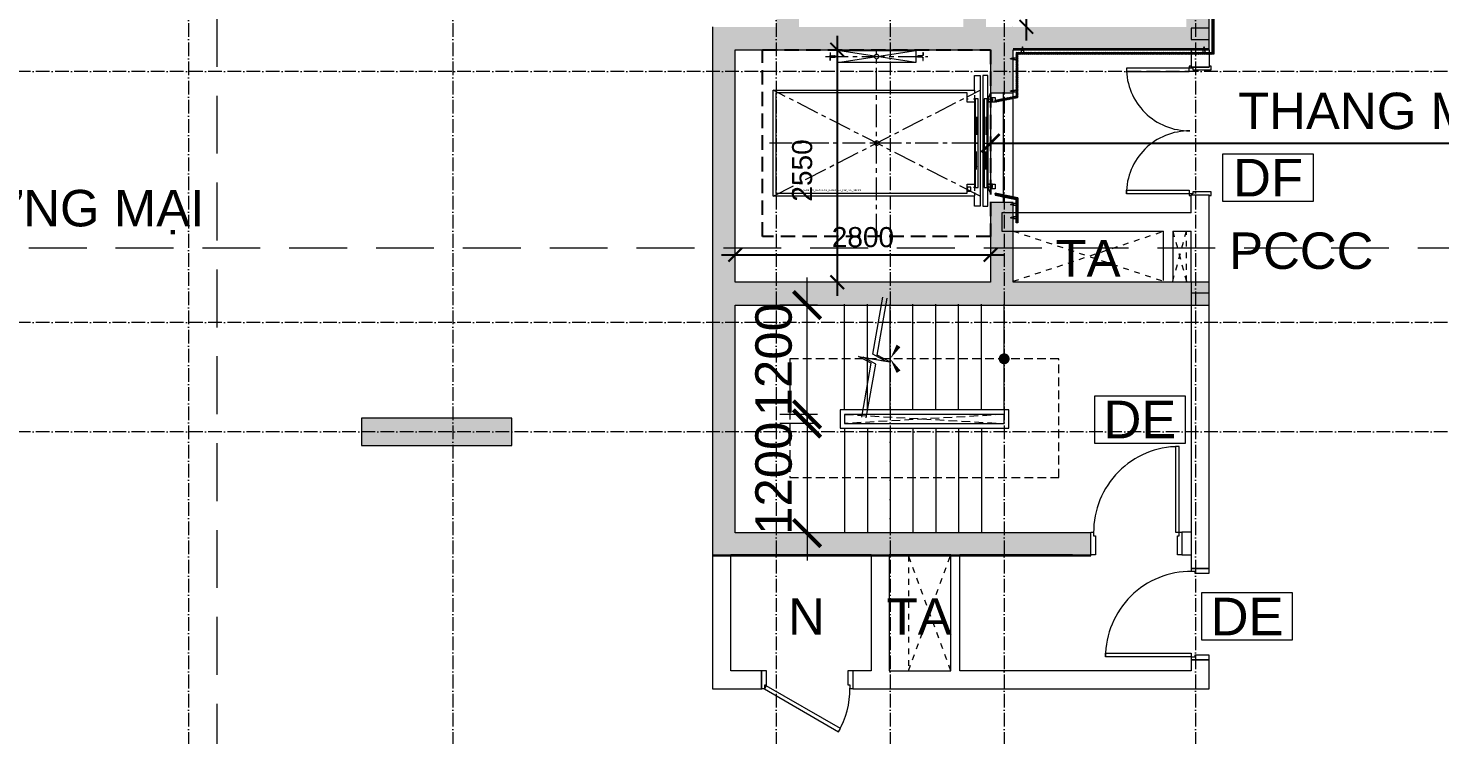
# Model space of a CAD drawing. Header units: millimetres. Extents: x -20211 to 105142, y -25405 to 48204.
# Drawn here: x 15244 to 30730, y 14577 to 22325 of the extents above; entities that cross this region are included whole.
import ezdxf
from ezdxf.enums import TextEntityAlignment as Align

# ---------------------------------------------------------------- set-up
doc = ezdxf.new("R2010")
doc.units = ezdxf.units.MM
for name, pattern in [('CENTERX2', [4, 2.5, -0.5, 0.5, -0.5]), ('Dash', [6.35, 3.175, -3.175]), ('Grid Line', [4.2, 3, -0.6, 0, -0.6]), ('HIDDEN', [0.375, 0.25, -0.125]), ('HIDDEN2', [4.7625, 3.175, -1.5875]), ('HIDDENX2', [0.75, 0.5, -0.25])]:
    doc.linetypes.add(name, pattern=pattern)
doc.layers.get('Defpoints').update_dxf_attribs({"color": 230})
for name, color, linetype, lineweight in [('A-DETL-GENF', 31, 'Continuous', 5), ('A-DETL-GENF-HDLN', 161, 'Dash', 5), ('CHU', 181, 'Continuous', 5), ('CUA', 31, 'Continuous', 9), ('DIM', 1, 'Continuous', 5), ('GRA', 211, 'Continuous', 9), ('HATCH-1', 8, 'Continuous', 5), ('KI-HIEU-1', 151, 'Continuous', 9), ('LAT-GACH', 140, 'Continuous', 13), ('NET-CAT', 3, 'Continuous', 15), ('NET-THAY', 2, 'Continuous', 9), ('NET-THAY-2', 55, 'Continuous', 13), ('THIET-BI-1', 26, 'Continuous', 5), ('TRUC', 225, 'Continuous', 5), ('X-COT HAM$0$LC.HA', 8, 'Continuous', 9), ('Y-GHI CHU PCCC$0$Z-CT1-GHI CHU TT$0$KI-HIEU', 6, 'Continuous', 13)]:
    doc.layers.add(name, color=color, linetype=linetype, lineweight=lineweight)
doc.styles.add('Arial_3', font='arial_0.ttf', dxfattribs={"height": 400})
doc.styles.add('hoistway plan', font='chhbg.shx', dxfattribs={"height": 45})
doc.styles.add('TA1', font='arial_0.ttf')
doc.styles.add('Y-GHI CHU PCCC$0$Arial', font='arial_0.ttf')
doc.dimstyles.new('D_100', dxfattribs={"dimtxt": 220, "dimasz": 150, "dimexe": 150, "dimexo": 150, "dimgap": 80, "dimtad": 1, "dimdec": 0, "dimzin": 9, "dimtxsty": 'TA1', "dimblk": 'ARCHTICK', "dimcen": 1, "dimdle": 150, "dimclrd": 256, "dimclre": 256, "dimclrt": 7, "dimadec": 0, "dimazin": 0, "dimtfac": 1, "dimtdec": 0, "dimtix": 1, "dimtmove": 1, "dimatfit": 3, "dimfxl": 0, "dimtolj": 1, "dimtzin": 0, "dimlwd": -1, "dimlwe": -1, "dimarcsym": 0})
doc.dimstyles.new('D_200_KTx2', dxfattribs={"dimtxt": 400, "dimasz": 300, "dimexe": 300, "dimexo": 300, "dimgap": 160, "dimtad": 1, "dimdec": 0, "dimzin": 9, "dimtxsty": 'TA1', "dimblk": 'ARCHTICK', "dimcen": 1, "dimdle": 300, "dimclrd": 256, "dimclre": 256, "dimclrt": 7, "dimadec": 0, "dimazin": 0, "dimtfac": 1, "dimtdec": 0, "dimtix": 1, "dimtmove": 1, "dimatfit": 3, "dimldrblk": 'ARCHTICK', "dimfxl": 0, "dimtolj": 1, "dimtzin": 0, "dimlwd": -1, "dimlwe": -1, "dimarcsym": 0})
doc.dimstyles.new('hoistway plan', dxfattribs={"dimtxt": 45, "dimasz": 17, "dimexe": 15, "dimexo": 20, "dimgap": 25, "dimtad": 1, "dimdec": 0, "dimzin": 0, "dimdsep": 46, "dimtxsty": 'hoistway plan', "dimblk": 'DOT', "dimcen": 50, "dimclrd": 8, "dimclre": 8, "dimclrt": 3, "dimadec": 0, "dimazin": 0, "dimtfac": 1, "dimtdec": 0, "dimtmove": 1, "dimatfit": 3, "dimfxl": 0, "dimtolj": 1, "dimtzin": 0, "dimarcsym": 0})
pattern_1 = [(240.2551187, (156993.5025, 23438.0964), (5.42651964, -3.10086836), []), (330.2551187, (156993.5025, 23438.0964), (3.10086836, 5.42651964), [])]

# ---------------------------------------------------------------- blocks, each defined once
blk = doc.blocks.new('CUA 1 CANH MO - 2 - Type 1000-1152415-MẶT BẰNG TẦNG 2')
at = {"layer": 'CUA', "lineweight": 5}
for p, q in [((-399, -127), (-399, 123)), ((-399, 123), (-349, 123)), ((-349, 123), (-349, -86)), ((551, 123), (601, 123)), ((551, -86), (551, 123)), ((601, 123), (601, -127)), ((-369, -127), (-399, -127)), ((-369, -86), (-369, -127)), ((-349, -86), (-369, -86)), ((571, -86), (551, -86)), ((571, -127), (571, -86)), ((601, -127), (571, -127))]:
    blk.add_line(p, q, dxfattribs=at)
at = {"layer": 'CUA'}
for p, q in [((-328, -127), (-368, -127)), ((-368, -127), (-368, -1065)), ((-328, -1065), (-328, -127)), ((-368, -1065), (-328, -1065))]:
    blk.add_line(p, q, dxfattribs=at)
at = {"layer": 'CUA', "lineweight": 5}
blk.add_arc((-368, -127), 938, 270, 0.5, dxfattribs=at)
blk = doc.blocks.new('CUA 1 CANH MO - 2 - Type 1000-1152411-MẶT BẰNG TẦNG 2')
at = {"layer": 'CUA'}
for p, q in [((-368, 1040), (-328, 1040)), ((-368, 102), (-368, 1040)), ((-328, 1040), (-328, 102)), ((-328, 102), (-368, 102))]:
    blk.add_line(p, q, dxfattribs=at)
at = {"layer": 'CUA', "lineweight": 5}
for p, q in [((-369, 102), (-399, 102)), ((-399, 102), (-399, -98)), ((-369, 61), (-369, 102)), ((-349, 61), (-369, 61)), ((-349, -98), (-349, 61)), ((571, 61), (551, 61)), ((551, 61), (551, -98)), ((601, 102), (571, 102)), ((571, 102), (571, 61)), ((601, -98), (601, 102)), ((-399, -98), (-349, -98)), ((551, -98), (601, -98))]:
    blk.add_line(p, q, dxfattribs=at)
blk.add_arc((-368, 102), 938, 359.5, 90, dxfattribs=at)
blk = doc.blocks.new('CUA 1 CANH MO - 2 - Type 1000-1272177-MẶT BẰNG TẦNG 2')
at = {"layer": 'CUA', "lineweight": 5}
for p, q in [((-399, -102), (-399, 98)), ((-399, 98), (-349, 98)), ((-349, 98), (-349, -61)), ((551, 98), (601, 98)), ((551, -61), (551, 98)), ((601, 98), (601, -102)), ((-369, -102), (-399, -102)), ((-369, -61), (-369, -102)), ((-349, -61), (-369, -61)), ((571, -61), (551, -61)), ((571, -102), (571, -61)), ((601, -102), (571, -102))]:
    blk.add_line(p, q, dxfattribs=at)
at = {"layer": 'CUA'}
for p, q in [((-348, -68), (-368, -102)), ((-368, -102), (445, -571)), ((465, -537), (-348, -68)), ((445, -571), (465, -537))]:
    blk.add_line(p, q, dxfattribs=at)
at = {"layer": 'CUA', "lineweight": 5}
blk.add_arc((-368, -102), 938, 330, 0.5, dxfattribs=at)
blk = doc.blocks.new('_ARCHTICK')
at = {"color": 0, "linetype": 'ByBlock', "const_width": 0.15}
blk.add_lwpolyline([(-0.5, -0.5), (0.5, 0.5)], dxfattribs=at)
blk = doc.blocks.new('*D89')
at = {"layer": 'Defpoints', "color": 0, "transparency": 16777216}
for p in [(23788, 19290), (24201, 19290), (24201, 18090)]:
    blk.add_point(p, dxfattribs=at)
at = {"layer": 'DIM', "transparency": 16777216}
for p, q in [((23788, 19290), (23788, 19590)), ((23901, 19290), (23488, 19290)), ((23788, 18090), (23788, 19290)), ((23901, 18090), (23488, 18090)), ((23788, 18090), (23788, 17790))]:
    blk.add_line(p, q, dxfattribs=at)
at = {"layer": 'DIM', "transparency": 16777216, "xscale": 300, "yscale": 300, "zscale": 300}
for p, rotation in [((23788, 19290), 270), ((23788, 18090), 90)]:
    blk.add_blockref('_ARCHTICK', p, dxfattribs=dict(at, rotation=rotation))
at = {"layer": 'DIM', "color": 7, "transparency": 16777216, "insert": (23423, 18690), "char_height": 400, "attachment_point": 5, "rotation": 90, "style": 'TA1'}
blk.add_mtext('\\A1;1200', dxfattribs=at)
blk = doc.blocks.new('*D90')
at = {"layer": 'Defpoints', "color": 0, "transparency": 16777216}
for p in [(24201, 17990), (23788, 16790), (24201, 16790)]:
    blk.add_point(p, dxfattribs=at)
at = {"layer": 'DIM', "transparency": 16777216}
for p, q in [((23788, 17990), (23788, 18290)), ((23901, 17990), (23488, 17990)), ((23788, 17990), (23788, 16790)), ((23901, 16790), (23488, 16790)), ((23788, 16790), (23788, 16490))]:
    blk.add_line(p, q, dxfattribs=at)
at = {"layer": 'DIM', "transparency": 16777216, "xscale": 300, "yscale": 300, "zscale": 300}
for p, rotation in [((23788, 17990), 270), ((23788, 16790), 90)]:
    blk.add_blockref('_ARCHTICK', p, dxfattribs=dict(at, rotation=rotation))
at = {"layer": 'DIM', "color": 7, "transparency": 16777216, "insert": (23423, 17390), "char_height": 400, "attachment_point": 5, "rotation": 90, "style": 'TA1'}
blk.add_mtext('\\A1;1200', dxfattribs=at)
blk = doc.blocks.new('*U88')
for points in [[(-648, 50), (-50, 50), (0, -100), (0, 200), (50, 50), (685, 50)], [(-648, 0), (-50, 0), (0, -150), (0, 150), (50, 0), (685, 0)]]:
    blk.add_lwpolyline(points)
blk = doc.blocks.new('_DOT')
at = {"color": 0, "linetype": 'ByBlock'}
blk.add_line((-0.5, 0), (-1, 0), dxfattribs=at)
at = {"color": 0, "linetype": 'ByBlock', "const_width": 0.5}
blk.add_lwpolyline([(-0.25, 0, 1), (0.25, 0, 1)], format="xyb", close=True, dxfattribs=at)
blk = doc.blocks.new('A$C1F5A74C7')
at = {"color": 0, "lineweight": 5}
for p, q in [((0, 10), (0, 12)), ((0, 10), (21, 10)), ((3, 8), (3, 10)), ((3, 5), (3, 7)), ((5, 91), (10, 94)), ((5, 91), (5, 29)), ((5, 91), (15, 91)), ((6, 78), (5, 75)), ((5, 75), (8, 75)), ((6, 72), (5, 69)), ((5, 69), (8, 69)), ((6, 66), (5, 63)), ((5, 63), (8, 63)), ((6, 60), (5, 57)), ((5, 57), (8, 57)), ((6, 54), (5, 51)), ((5, 51), (8, 51)), ((5, 49), (8, 49)), ((5, 10), (5, 29)), ((8, 5), (5, 5)), ((7, 80), (6, 78)), ((6, 78), (10, 78)), ((8, 73), (6, 72)), ((8, 67), (6, 66)), ((8, 61), (6, 60)), ((8, 55), (6, 54)), ((8, 82), (7, 80)), ((7, 81), (10, 81)), ((7, 80), (10, 80)), ((7, 29), (7, 76)), ((7, 10), (7, 31)), ((7, 9), (7, 10)), ((7, 5), (7, 8)), ((7, 5), (7, 5)), ((9, 84), (8, 82)), ((8, 83), (10, 83)), ((8, 73), (8, 75)), ((8, 69), (8, 67)), ((8, 61), (8, 63)), ((8, 57), (8, 55)), ((8, 51), (8, 49)), ((10, 87), (9, 85)), ((9, 85), (12, 86)), ((10, 5), (9, 5)), ((10, 99), (10, 11)), ((10, 94), (15, 91)), ((10, 87), (12, 85)), ((10, 41), (10, 80)), ((10, 78), (15, 78)), ((10, 41), (11, 41)), ((10, 13), (10, 0)), ((12, 5), (10, 5)), ((11, 84), (13, 84)), ((11, 81), (14, 82)), ((11, 41), (11, 80)), ((11, 80), (14, 80)), ((12, 84), (12, 83)), ((12, 73), (12, 75)), ((12, 75), (15, 75)), ((12, 73), (15, 72)), ((12, 69), (12, 67)), ((12, 69), (15, 69)), ((12, 67), (15, 66)), ((12, 61), (12, 63)), ((12, 63), (15, 63)), ((12, 61), (15, 60)), ((12, 57), (12, 55)), ((12, 57), (15, 57)), ((12, 55), (15, 54)), ((12, 49), (12, 51)), ((12, 51), (15, 51)), ((12, 49), (15, 49)), ((12, 5), (12, 5)), ((13, 82), (14, 80)), ((16, 5), (13, 5)), ((14, 80), (15, 78)), ((14, 29), (14, 76)), ((14, 10), (14, 31)), ((14, 9), (14, 10)), ((14, 5), (14, 8)), ((15, 91), (15, 29)), ((15, 78), (15, 75)), ((15, 72), (15, 69)), ((15, 66), (15, 63)), ((15, 60), (15, 57)), ((15, 54), (15, 51)), ((15, 10), (15, 29)), ((18, 10), (18, 8)), ((18, 7), (18, 5)), ((21, 10), (21, 12))]:
    blk.add_line(p, q, dxfattribs=at)
for centre, radius, start, end in [((5, 7), 2.77, 227.3489, 309.0524), ((10, 15), 10.9, 250.5292, 255.5659), ((10, 15), 10.9, 263.51, 276.4907), ((10, 15), 10.9, 284.1671, 289.4715), ((16, 7), 2.77, 230.845, 312.6565)]:
    blk.add_arc(centre, radius, start, end, dxfattribs=at)
blk = doc.blocks.new('*U31')
for p, q in [((11, 0), (11, 0)), ((12, 0), (11, 0)), ((12, 0), (12, 0)), ((14, 0), (13, 0)), ((14, 3), (14, 4)), ((14, 2), (14, 3)), ((14, 2), (14, 2)), ((14, 0), (14, 1)), ((14, 0), (14, -1)), ((14, 0), (15, 0)), ((16, 0), (16, 0)), ((17, 0), (17, 0)), ((17, 0), (18, 0)), ((48, 10), (48, -10)), ((14, -2), (14, -3)), ((14, -2), (14, -2)), ((14, -3), (14, -4))]:
    blk.add_line(p, q)
blk.add_lwpolyline([(50, 10), (9, 10, 0.414215), (7, 8), (7, -8, 0.414214), (9, -10), (50, -10)], format="xyb")
for radius in [2.9, 0.712]:
    blk.add_circle((14, 0), radius)
at = {"extrusion": (0, 0, -1), "xscale": 0.3999999999068677, "yscale": 0.3999999999068677, "zscale": -0.4, "rotation": 90.00000000000001}
blk.add_blockref('A$C1F5A74C7', (-43, -4), dxfattribs=at)
blk = doc.blocks.new('*D110')
at = {"layer": 'Defpoints', "transparency": 16777216}
for p, q in [((1368, 5700), (1368, 2850)), ((1218, 5550), (1218, 5550)), ((1218, 3000), (1218, 3000))]:
    blk.add_line(p, q, dxfattribs=at)
at = {"layer": 'Defpoints', "color": 0, "transparency": 16777216}
for p in [(1368, 5550), (1368, 3000), (1368, 3000)]:
    blk.add_point(p, dxfattribs=at)
at = {"layer": 'Defpoints', "transparency": 16777216, "xscale": 150, "yscale": 150, "zscale": 150}
for p, rotation in [((1368, 5550), 89.99999999999993), ((1368, 3000), 269.9999999999999)]:
    blk.add_blockref('_ARCHTICK', p, dxfattribs=dict(at, rotation=rotation))
at = {"layer": 'Defpoints', "color": 7, "transparency": 16777216, "insert": (984, 4225), "char_height": 220, "attachment_point": 5, "rotation": 90, "style": 'TA1'}
blk.add_mtext('\\A1;2550', dxfattribs=at)
blk = doc.blocks.new('*D109')
at = {"layer": 'Defpoints', "transparency": 16777216}
for p, q in [((250, 3451), (250, 3451)), ((100, 3301), (3200, 3301))]:
    blk.add_line(p, q, dxfattribs=at)
at = {"layer": 'Defpoints', "color": 0, "transparency": 16777216}
for p in [(250, 3301), (3050, 3301), (3050, 3301)]:
    blk.add_point(p, dxfattribs=at)
at = {"layer": 'Defpoints', "transparency": 16777216, "xscale": 150, "yscale": 150, "zscale": 150}
for p, rotation in [((250, 3301), 179.9999999999999), ((3050, 3301), 359.9999999999999)]:
    blk.add_blockref('_ARCHTICK', p, dxfattribs=dict(at, rotation=rotation))
at = {"layer": 'Defpoints', "color": 7, "transparency": 16777216, "insert": (1650, 3493), "char_height": 220, "attachment_point": 5, "style": 'TA1'}
blk.add_mtext('\\A1;2800', dxfattribs=at)
blk = doc.blocks.new('*D111')
at = {"layer": 'Defpoints', "transparency": 16777216}
for p, q in [((3293, 7900), (3293, 7900)), ((3443, 5650), (3443, 8050)), ((3293, 5800), (3293, 5800))]:
    blk.add_line(p, q, dxfattribs=at)
at = {"layer": 'Defpoints', "color": 0, "transparency": 16777216}
for p in [(3443, 7900), (3443, 7900), (3443, 5800)]:
    blk.add_point(p, dxfattribs=at)
at = {"layer": 'Defpoints', "transparency": 16777216, "xscale": 150, "yscale": 150, "zscale": 150}
for p, rotation in [((3443, 7900), 89.9999999999999), ((3443, 5800), 269.9999999999999)]:
    blk.add_blockref('_ARCHTICK', p, dxfattribs=dict(at, rotation=rotation))
at = {"layer": 'Defpoints', "color": 7, "transparency": 16777216, "insert": (3251, 6850), "char_height": 220, "attachment_point": 5, "rotation": 90, "style": 'TA1'}
blk.add_mtext('\\A1;2100', dxfattribs=at)
blk = doc.blocks.new('A$C7B597919')
at = {"layer": 'CUA', "lineweight": 5}
for p, q in [((0, 1410), (-20, 1410)), ((-20, 1410), (-20, 1390)), ((0, 1400), (0, 1410)), ((200, 1400), (0, 1400)), ((220, 1410), (200, 1410)), ((200, 1410), (200, 1400)), ((220, 1370), (220, 1410)), ((-20, 1390), (21, 1390)), ((21, 1390), (21, 1370)), ((21, 1370), (220, 1370)), ((21, 10), (-20, 10)), ((-20, 10), (-20, -10)), ((0, -10), (0, 0)), ((0, 0), (200, 0)), ((220, 30), (21, 30)), ((21, 30), (21, 10)), ((220, -10), (220, 30)), ((-20, -10), (0, -10)), ((200, 0), (200, -10)), ((200, -10), (220, -10))]:
    blk.add_line(p, q, dxfattribs=at)
at = {"layer": 'CUA'}
for p, q in [((-708.5, 1389), (-708.5, 1349)), ((-20, 1389), (-708.5, 1389)), ((-708.5, 1349), (-20, 1349)), ((-20, 1349), (-20, 1389)), ((-708.5, 51), (-20, 51)), ((-708.5, 11), (-708.5, 51)), ((-20, 11), (-708.5, 11)), ((-20, 51), (-20, 11))]:
    blk.add_line(p, q, dxfattribs=at)
at = {"layer": 'CUA', "lineweight": 5}
for centre, start, end in [((-20, 1389), 180, 270.5), ((-20, 11), 89.5, 180)]:
    blk.add_arc(centre, 688.5, start, end, dxfattribs=at)
blk = doc.blocks.new('Y-GHI CHU PCCC$0$A$C53D4240F')
at = {"color": 8, "ltscale": 30}
blk.add_lwpolyline([(-266.7, -137.5), (266.7, -137.5), (266.7, 137.5), (-266.7, 137.5)], close=True, dxfattribs=at)
at = {"color": 8, "style": 'Y-GHI CHU PCCC$0$Arial'}
blk.add_text('DE', height=220, dxfattribs=at).set_placement((0, 0), align=Align.MIDDLE_CENTER)
blk = doc.blocks.new('Y-GHI CHU PCCC$0$A$C67775D76')
at = {"color": 8, "ltscale": 30}
blk.add_lwpolyline([(-266.7, -137.5), (266.7, -137.5), (266.7, 137.5), (-266.7, 137.5)], close=True, dxfattribs=at)
at = {"color": 8, "style": 'Y-GHI CHU PCCC$0$Arial'}
blk.add_text('DF', height=220, dxfattribs=at).set_placement((0, 0), align=Align.MIDDLE_CENTER)
blk = doc.blocks.new('P15_1000kg_1.75_2S_900_1100x2100_Side_1850x2530_1850x2530_OH-4630_PIT-1410')
h = blk.add_hatch()
h.set_pattern_fill('ANSI31', color=256, scale=50, angle=90, style=0)
h.set_pattern_definition([(225, (-50646.326, 22192.5385), (4.4194174, -4.4194174), [])])
h.paths.add_polyline_path([(740, 1769), (742, 1769), (742, 1741, 0.414214), (750, 1733), (795, 1733, -0.414214), (800, 1728), (800, 1722, -0.414214), (795, 1717), (750, 1717, 0.414214), (742, 1709), (742, 1682), (740, 1682), (740, 1710, -0.414214), (749, 1719), (794, 1719, 0.414214), (798, 1723), (798, 1727, 0.414214), (794, 1731), (749, 1731, -0.414214), (740, 1740)])
h = blk.add_hatch()
h.set_pattern_fill('ANSI31', color=256, scale=50, angle=90, style=0)
h.set_pattern_definition([(315, (-55417.6614, 22192.5385), (-4.4194174, -4.4194174), [])])
h.paths.add_polyline_path([(1760, 1769), (1758, 1769), (1758, 1741, -0.414214), (1750, 1733), (1705, 1733, 0.414214), (1700, 1728), (1700, 1722, 0.414214), (1705, 1717), (1750, 1717, -0.414214), (1758, 1709), (1758, 1682), (1760, 1682), (1760, 1710, 0.414214), (1751, 1719), (1706, 1719, -0.414214), (1702, 1723), (1702, 1727, -0.414214), (1706, 1731), (1751, 1731, 0.414214), (1760, 1740)])
h = blk.add_hatch()
h.set_pattern_fill('ANSI31', color=256, scale=50, angle=90, style=0)
h.set_pattern_definition([(225, (-52820.642, 26011.539), (-4.4194174, 4.4194174), [])])
h.paths.add_polyline_path([(1247, -219, 0.227735), (1246, -218, -0.227735), (1245, -216), (1245, -190, -0.414214), (1247, -188), (1253, -188, -0.414214), (1255, -190), (1255, -216, -0.227735), (1254, -218, 0.227735), (1254, -219), (1254, -241, 0.414214), (1256, -243), (1286, -243, -0.414214), (1288, -245), (1288, -250), (1213, -250), (1213, -245, -0.414214), (1215, -243), (1245, -243, 0.414214), (1247, -241)])
at = {"linetype": 'CENTERX2', "ltscale": 100}
for p, q in [((1812, 1725), (689, 1725)), ((1250, -250), (1250, 1800)), ((2385, 194), (115, 1356)), ((115, 194), (2385, 1356)), ((175, 775), (2450, 775))]:
    blk.add_line(p, q, dxfattribs=at)
for p, q in [((740, 1769), (740, 1740)), ((742, 1769), (740, 1769)), ((740, 1682), (740, 1710)), ((742, 1769), (742, 1741)), ((742, 1709), (742, 1682)), ((749, 1731), (794, 1731)), ((749, 1719), (794, 1719)), ((750, 1733), (795, 1733)), ((750, 1717), (795, 1717)), ((798, 1727), (798, 1723)), ((800, 1728), (800, 1722)), ((1700, 1728), (1700, 1722)), ((1702, 1727), (1702, 1723)), ((1750, 1733), (1705, 1733)), ((1750, 1717), (1705, 1717)), ((1751, 1731), (1706, 1731)), ((1751, 1719), (1706, 1719)), ((1758, 1769), (1760, 1769)), ((1758, 1769), (1758, 1741)), ((1758, 1709), (1758, 1682)), ((1760, 1769), (1760, 1740)), ((1760, 1682), (1760, 1710)), ((742, 1682), (740, 1682)), ((1758, 1682), (1760, 1682)), ((0, 1325), (30, 1260)), ((255, 1260), (245, 1260)), ((30, 1225), (30, 325)), ((85, 1225), (85, 325)), ((115, 1225), (115, 325)), ((115, 1225), (115, 325)), ((175, 1225), (175, 325)), ((135, 775), (170, 775)), ((135, 775), (170, 775)), ((0, 225), (30, 290)), ((255, 290), (245, 290)), ((1213, -250), (1213, -245)), ((1288, -250), (1213, -250)), ((1215, -243), (1245, -243)), ((1245, -216), (1245, -190)), ((1253, -188), (1247, -188)), ((1247, -219), (1247, -241)), ((1254, -219), (1254, -241)), ((1255, -216), (1255, -190)), ((1286, -243), (1256, -243)), ((1288, -250), (1288, -245))]:
    blk.add_line(p, q)
at = {"ltscale": 100}
for p, q in [((820, 1660), (1680, 1790)), ((1680, 1660), (820, 1790))]:
    blk.add_line(p, q, dxfattribs=at)
at = {"linetype": 'HIDDEN', "ltscale": 150}
for p, q in [((175, 1356), (175, 1260)), ((175, 290), (175, 194))]:
    blk.add_line(p, q, dxfattribs=at)
for points in [[(820, 1660), (1680, 1660), (1680, 1790), (820, 1790)], [(0, 1225), (0, 1275), (-50, 1275), (-50, 1225)], [(0, 275), (0, 325), (-50, 325), (-50, 275)], [(215, 248), (215, 293), (255, 293), (255, 248)], [(255, 243), (255, 298), (257, 298), (257, 243)]]:
    blk.add_lwpolyline(points, close=True)
for points in [[(30, 1248), (30, 1515), (85, 1515), (85, 1225)], [(115, 325), (115, 85), (175, 85), (175, 194), (2385, 194), (2385, 1356), (175, 1356), (175, 1515), (115, 1515), (115, 1515)], [(115, 1515), (115, 1225)], [(-20, 1260), (-20, 1225), (30, 1225), (30, 1260), (15, 1260), (15, 1255), (25, 1255), (25, 1230), (-15, 1230), (-15, 1255), (-5, 1255), (-5, 1260), (-20, 1260)], [(70, 775), (35, 775), (35, 1260), (70, 1260), (70, 290), (35, 290), (35, 775)], [(170, 775), (135, 775), (135, 1260), (170, 1260), (170, 290), (135, 290), (135, 775)], [(185, 1260), (175, 1260), (175, 1225), (255, 1225), (255, 1260), (255, 1325), (2355, 1325), (2355, 225), (255, 225), (255, 290), (255, 325), (175, 325), (175, 290), (185, 290)], [(-20, 290), (-20, 325), (30, 325), (30, 290), (15, 290), (15, 295), (25, 295), (25, 320), (-15, 320), (-15, 295), (-5, 295), (-5, 290), (-20, 290)], [(85, 325), (85, 85), (30, 85), (30, 290)]]:
    blk.add_lwpolyline(points)
at = {"ltscale": 100}
for centre in [(1250, 1725), (1250, 775)]:
    blk.add_circle(centre, 23.8, dxfattribs=at)
for centre, radius, start, end in [((749, 1740), 9, 180, 270), ((749, 1710), 9, 90, 180), ((750, 1741), 8, 180, 270), ((750, 1709), 8, 90, 180), ((794, 1727), 4, 0, 90), ((794, 1723), 4, 270, 0), ((795, 1728), 5, 0, 90), ((795, 1722), 5, 270, 0), ((1705, 1728), 5, 90, 180), ((1705, 1722), 5, 180, 270), ((1706, 1727), 4, 90, 180), ((1706, 1723), 4, 180, 270), ((1750, 1741), 8, 270, 0), ((1750, 1709), 8, 0, 90), ((1751, 1740), 9, 270, 0), ((1751, 1710), 9, 0, 90), ((1215, -245), 2, 90, 180), ((1247, -190), 2, 90, 180), ((1247, -216), 2, 180, 231.3178), ((1245, -241), 2, 270, 0), ((1245, -219), 2, 0, 51.3178), ((1253, -190), 2, 0, 90), ((1253, -216), 2, 308.6822, 0), ((1256, -219), 2, 128.6822, 180), ((1256, -241), 2, 180, 270), ((1286, -245), 2, 0, 90)]:
    blk.add_arc(centre, radius, start, end)
at = {"layer": 'Defpoints', "linetype": 'HIDDEN2', "ltscale": 50}
blk.add_lwpolyline([(0, -250), (2500, -250), (2500, 1800), (0, 1800)], close=True, dxfattribs=at)
at = {"layer": 'Defpoints'}
blk.add_text('1000kg_2.0_900_1100x2100_2050-2500_OH-4850_PIT-1650', height=20, dxfattribs=at).set_placement((1418, 250))
for points in [[(52, 1065), (52, 866)], [(152, 1065), (152, 866)], [(52, 485), (52, 684)], [(152, 485), (152, 684)]]:
    blk.add_leader(points, dimstyle='hoistway plan', override={"dimasz": 40, "dimtad": 0, "dimclrd": 256})
blk = doc.blocks.new('A$C18732D84')
at = {"layer": 'GRA', "transparency": 33554687}
h = blk.add_hatch(dxfattribs=at)
h.set_pattern_fill('ANSI37', color=159, scale=50, angle=180, style=0)
h.set_pattern_definition([(225, (281291.963, 10664.836), (4.41941738, -4.41941738), []), (315, (281291.963, 10664.836), (4.41941738, 4.41941738), [])])
h.paths.add_polyline_path([(5500, 6300), (5500, 5500), (5480, 5520), (5480, 6283.6)])
h = blk.add_hatch(dxfattribs=at)
h.set_pattern_fill('ANSI37', color=159, scale=50, angle=180, style=0)
h.set_pattern_definition([(225, (279141.963, 8339.836), (4.41941738, -4.41941738), []), (315, (279141.963, 8339.836), (4.41941738, 4.41941738), [])])
h.paths.add_polyline_path([(3350, 5025), (3350, 5500), (3330, 5520), (3330, 5041.4)])
h = blk.add_hatch(dxfattribs=at)
h.set_pattern_fill('ANSI37', color=159, scale=50, angle=90, style=0)
h.set_pattern_definition([(135, (6494.836, -270291.963), (-4.41941738, -4.41941738), []), (225, (6494.836, -270291.963), (4.41941738, -4.41941738), [])])
h.paths.add_polyline_path([(3330, 5520), (5480, 5520), (5500, 5500), (3350, 5500)])
h = blk.add_hatch(dxfattribs=at)
h.set_pattern_fill('ANSI37', color=159, scale=50, angle=555.25512, style=0)
h.set_pattern_definition(pattern_1)
h.paths.add_polyline_path([(3350, 5025), (3100, 4975), (3100, 4995.4), (3330, 5041.4)])
h = blk.add_hatch(dxfattribs=at)
h.set_pattern_fill('ANSI37', color=159, scale=50, angle=555.25512, style=0)
h.set_pattern_definition(pattern_1)
h.paths.add_polyline_path([(3350, 3925), (3100, 3975), (3100, 3954.6), (3330, 3908.6)])
h = blk.add_hatch(dxfattribs=at)
h.set_pattern_fill('ANSI37', color=159, scale=50, angle=180, style=0)
h.set_pattern_definition([(225, (279141.963, 8289.836), (4.41941738, -4.41941738), []), (315, (279141.963, 8289.836), (4.41941738, 4.41941738), [])])
h.paths.add_polyline_path([(3350, 3925), (3350, 3650), (3330, 3650), (3330, 3908.6)])
at = {"layer": 'NET-CAT'}
h = blk.add_hatch(color=256, dxfattribs=at)
h.dxf.hatch_style = 1
h.paths.add_polyline_path([(5450, 10650), (5200, 10650), (5200, 9650), (5450, 9650)], flags=17)
h.paths.add_polyline_path([(5450, 12850), (5200, 12850), (5200, 11850), (5450, 11850)], flags=17)
h.paths.add_polyline_path([(5450, 8450), (5200, 8450), (5200, 7450), (5450, 7450)], flags=17)
h.paths.add_polyline_path([(5450, 6250), (5200, 6250), (5200, 5800), (3000, 5800), (3000, 14500), (5200, 14500), (5200, 14050), (5450, 14050), (5450, 14750), (2750, 14750), (2750, 7850), (2350, 7850), (2350, 7600), (2750, 7600), (2750, 5800), (950, 5800), (950, 7600), (1350, 7600), (1350, 7850), (700, 7850), (700, 5800), (0, 5800), (0, 0), (4150, 0), (4150, 250), (250, 250), (250, 2750), (5450, 2750), (5450, 3000), (3300, 3000), (3300, 3875), (3050, 3875), (3050, 3000), (250, 3000), (250, 5550), (3050, 5550), (3050, 5075), (3300, 5075), (3300, 5550), (5450, 5550)])
at = {"layer": 'GRA'}
for points in [[(5500, 6300), (5500, 5500), (5480, 5520), (5480, 6283.6)], [(3350, 5025), (3350, 5500), (3330, 5520), (3330, 5041.4)], [(3330, 5520), (5480, 5520), (5500, 5500), (3350, 5500)], [(3350, 5025), (3100, 4975), (3100, 4995.4), (3330, 5041.4)], [(3350, 3925), (3100, 3975), (3100, 3954.6), (3330, 3908.6)], [(3350, 3925), (3350, 3650), (3330, 3650), (3330, 3908.6)]]:
    blk.add_lwpolyline(points, close=True, dxfattribs=at)
at = {"layer": 'LAT-GACH'}
for p, q in [((3300, 3935), (3300, 5075)), ((3050, 4925), (3050, 4025))]:
    blk.add_line(p, q, dxfattribs=at)
at = {"layer": 'NET-CAT'}
blk.add_lwpolyline([(0, 5800), (0, 0), (4150, 0), (4150, 250), (250, 250), (250, 2750), (5450, 2750), (5450, 3000), (3300, 3000), (3300, 3875), (3050, 3875), (3050, 3000), (250, 3000), (250, 5550), (3050, 5550), (3050, 5075), (3300, 5075), (3300, 5550), (5450, 5550), (5450, 6250)], dxfattribs=at)
at = {"layer": 'GRA', "xscale": -1, "rotation": 269.9999999999965}
for p in [(3400.4, 5500), (5392.9, 5500)]:
    blk.add_blockref('*U31', p, dxfattribs=at)
at = {"layer": 'GRA', "xscale": -1}
for p in [(3350, 5450), (3350, 5095.4)]:
    blk.add_blockref('*U31', p, dxfattribs=at)
at = {"layer": 'GRA', "rotation": 180}
for p in [(3350, 3854.6), (3350, 3707.1)]:
    blk.add_blockref('*U31', p, dxfattribs=at)
at = {"layer": 'THIET-BI-1', "xscale": -1}
blk.add_blockref('P15_1000kg_1.75_2S_900_1100x2100_Side_1850x2530_1850x2530_OH-4630_PIT-1410', (3050, 3750), dxfattribs=at)
at = {"layer": 'Defpoints'}
dim = blk.add_linear_dim(base=(3443.3, 7900), p1=(3443.3, 5800), p2=(3443.3, 7900), angle=90, dimstyle='D_100', dxfattribs=at)
dim.commit()
dim.dimension.update_dxf_attribs({"geometry": '*D111', "text_midpoint": (3251, 6850)})
dim = blk.add_linear_dim(base=(1368.5, 3000), p1=(1368.5, 5550), p2=(1368.5, 3000), angle=90, dimstyle='D_100', dxfattribs=at)
dim.commit()
dim.dimension.update_dxf_attribs({"geometry": '*D110', "text_midpoint": (1176.2, 4225), "dimtype": 128})
dim = blk.add_linear_dim(base=(3050, 3300.8), p1=(250, 3300.8), p2=(3050, 3300.8), dimstyle='D_100', dxfattribs=at)
dim.commit()
dim.dimension.update_dxf_attribs({"geometry": '*D109', "text_midpoint": (1650, 3493.1)})
blk = doc.blocks.new('ALC1807-ASCENT PLAZA-KET CAU_rvt-1-MẶT BẰNG TẦNG 1')
at = {"layer": 'X-COT HAM$0$LC.HA'}
h = blk.add_hatch(color=256, dxfattribs=at)
h.dxf.hatch_style = 1
h.paths.add_polyline_path([(20551, 17750), (20551, 18050), (18901, 18050), (18901, 17750)])
at = {"ltscale": 1000}
blk.add_lwpolyline([(20551, 17750), (20551, 18050), (18901, 18050), (18901, 17750)], close=True, dxfattribs=at)
blk.add_blockref('A$C18732D84', (22751, 16540))

msp = doc.modelspace()

# ---------------------------------------------------------------- linework, layer by layer
at = {"layer": 'A-DETL-GENF'}
msp.add_line((25365.5, 16549.9), (24690.5, 16549.9), dxfattribs=at)
at = {"layer": 'A-DETL-GENF-HDLN', "ltscale": 20}
for p, q in [((26050.5, 20099.9), (27700.5, 19550.7)), ((26050.5, 19549.9), (27700.5, 20099.1)), ((27800.5, 20099.9), (27950.3, 19549.9)), ((27800.5, 19549.9), (27950.3, 20099.9)), ((27950.3, 19549.9), (27950.3, 20099.9)), ((24900.7, 15279.9), (25364.7, 16549.9)), ((25365.5, 15279.9), (24900.7, 16539.9)), ((24900.7, 16539.9), (24900.7, 15279.9))]:
    msp.add_line(p, q, dxfattribs=at)
at = {"layer": 'HATCH-1', "linetype": 'HIDDEN2', "ltscale": 30}
for p, q in [((24200.5, 18089.9), (25950.5, 17989.9)), ((25950.5, 18089.9), (24200.5, 17989.9))]:
    msp.add_line(p, q, dxfattribs=at)
at = {"layer": 'HATCH-1'}
msp.add_lwpolyline([(24791.9, 18841.4, 50, 0, 0), (24700.5, 18699.9, 0, 50, 0), (24791.9, 18558.5, 50, 50, 0)], format="xyseb", dxfattribs=at)
at = {"layer": 'HATCH-1', "linetype": 'HIDDENX2', "ltscale": 100, "const_width": 60}
msp.add_lwpolyline([(25950.5, 18729.9, 1), (25950.5, 18669.9, 1)], format="xyb", close=True, dxfattribs=at)
at = {"layer": 'HATCH-1', "linetype": 'HIDDEN2', "ltscale": 30}
msp.add_lwpolyline([(23600.5, 18699.9), (23600.5, 17399.9), (26550.5, 17399.9), (26550.5, 18699.9)], close=True, dxfattribs=at)
at = {"layer": 'KI-HIEU-1', "linetype": 'HIDDEN2', "ltscale": 200}
for p, q in [((17315.7, -7625.1), (17315.7, 45138.3)), ((-17135.1, 19917.8), (102086, 19917.8))]:
    msp.add_line(p, q, dxfattribs=at)
at = {"layer": 'NET-CAT'}
for p, q in [((28000.8, 22324.9), (28000.8, 22199.9)), ((28200.8, 22324.9), (28000.8, 22324.9)), ((28200.8, 22199.9), (28200.8, 22324.9)), ((28000.8, 22199.9), (28200.8, 22199.9)), ((28000.5, 22089.9), (28000.5, 21898.9)), ((28200.5, 22089.9), (28200.5, 21898.9)), ((28000.5, 21898.9), (28200.5, 21898.9)), ((28000.5, 20499.9), (28200.5, 20499.9)), ((28000.5, 20299.9), (28000.5, 20499.9)), ((28200.5, 16399.9), (28200.5, 20499.9)), ((28000.5, 20299.9), (25925.5, 20299.9)), ((25925.5, 20299.9), (25925.5, 20099.9)), ((25925.5, 20099.9), (27700.4, 20099.9)), ((27700.4, 19559.9), (27700.4, 20099.9)), ((27800.4, 20099.9), (28000.5, 20099.9)), ((27800.4, 20099.9), (27800.4, 19559.9)), ((28000.5, 19539.9), (28000.5, 20099.9)), ((28000.5, 19539.9), (28000.5, 16399.9)), ((28000.5, 19424.9), (28200.5, 19424.9)), ((22750.5, 16799.9), (22750.5, 15079.9)), ((26900.5, 16549.9), (26900.5, 16799.9)), ((28000.5, 16799.9), (27900.5, 16799.9)), ((27900.5, 16799.9), (27900.5, 16549.9)), ((22750.5, 16549.9), (24690.5, 16549.9)), ((22950.5, 15279.9), (22950.5, 16549.9)), ((24490.5, 16549.9), (24490.5, 15279.9)), ((24690.5, 16549.9), (24690.5, 15279.9)), ((25365.5, 16549.9), (26900.5, 16549.9)), ((25365.5, 15279.9), (25365.5, 16549.9)), ((25465.5, 15279.9), (25465.5, 16549.9)), ((27900.5, 16549.9), (28000.5, 16549.9)), ((28000.5, 16399.9), (28200.5, 16399.9)), ((28000.5, 15399.9), (28000.5, 15279.9)), ((28200.5, 15399.9), (28000.5, 15399.9)), ((28200.5, 15079.9), (28200.5, 15399.9)), ((23290.5, 15279.9), (22950.5, 15279.9)), ((23290.5, 15079.9), (23290.5, 15279.9)), ((24490.5, 15279.9), (24290.5, 15279.9)), ((24290.5, 15279.9), (24290.5, 15079.9)), ((24690.5, 15279.9), (25365.5, 15279.9)), ((28000.5, 15279.9), (25465.5, 15279.9)), ((22750.5, 15079.9), (23290.5, 15079.9)), ((24290.5, 15079.9), (28200.5, 15079.9))]:
    msp.add_line(p, q, dxfattribs=at)
at = {"layer": 'NET-THAY'}
for p, q in [((28190.6, 22098.7), (26050.5, 22098.7)), ((25940.6, 21624.9), (25940.6, 20424.9)), ((24490.5, 16548.7), (22950.5, 16548.7)), ((26700.5, 16548.7), (25465.5, 16548.7))]:
    msp.add_line(p, q, dxfattribs=at)
for points in [[(24150.5, 18139.9), (24150.5, 17939.9), (26000.5, 17939.9), (26000.5, 18139.9)], [(24200.5, 18089.9), (24200.5, 17989.9), (25950.5, 17989.9), (25950.5, 18089.9)]]:
    msp.add_lwpolyline(points, close=True, dxfattribs=at)
at = {"layer": 'NET-THAY-2'}
for p, q in [((24200.5, 18139.9), (24200.5, 19299.9)), ((24450.5, 18139.9), (24450.5, 19299.9)), ((24700.5, 18139.9), (24700.5, 19299.9)), ((24950.5, 18139.9), (24950.5, 19299.9)), ((25200.5, 18139.9), (25200.5, 19299.9)), ((25450.5, 18139.9), (25450.5, 19299.9)), ((25700.5, 18139.9), (25700.5, 19299.9)), ((25950.5, 18139.9), (25950.5, 19299.9)), ((24200.5, 17939.9), (24200.5, 16799.9)), ((24450.5, 17939.9), (24450.5, 16799.9)), ((24700.5, 17939.9), (24700.5, 16799.9)), ((24950.5, 17939.9), (24950.5, 16799.9)), ((25200.5, 17939.9), (25200.5, 16799.9)), ((25450.5, 17939.9), (25450.5, 16799.9)), ((25700.5, 17939.9), (25700.5, 16799.9))]:
    msp.add_line(p, q, dxfattribs=at)
at = {"layer": 'TRUC', "linetype": 'Grid Line', "ltscale": 50}
for p, q in [((17000.5, 43599.9), (17000.5, -4500.1)), ((19900.5, 43599.9), (19900.5, -4500.1)), ((23450.5, 43599.9), (23450.5, -4500.1)), ((24700.5, 43599.9), (24700.5, -7167.6)), ((25950.5, 43599.9), (25950.5, -4500.1)), ((28050.5, 43599.9), (28050.5, -7167.6)), ((43000.5, 21849.9), (-12092.4, 21849.9)), ((43000.5, 19099.9), (-12092.4, 19099.9)), ((43000.5, 17899.9), (-14407, 17899.9))]:
    msp.add_line(p, q, dxfattribs=at)

# ---------------------------------------------------------------- block references
at = {"layer": 'CUA'}
for name, p, rotation in [('CUA 1 CANH MO - 2 - Type 1000-1152415-MẶT BẰNG TẦNG 2', (27502, 16672.7), 180), ('CUA 1 CANH MO - 2 - Type 1000-1152411-MẶT BẰNG TẦNG 2', (28102.8, 15798.5), 89.9999999999999)]:
    msp.add_blockref(name, p, dxfattribs=dict(at, rotation=rotation))
msp.add_blockref('CUA 1 CANH MO - 2 - Type 1000-1272177-MẶT BẰNG TẦNG 2', (23689.1, 15182.2), dxfattribs=at)
at = {"layer": 'HATCH-1', "xscale": -1, "rotation": 260.0000000000005}
msp.add_blockref('*U88', (24500.5, 18699.9), dxfattribs=at)
at = {"layer": 'NET-CAT'}
msp.add_blockref('ALC1807-ASCENT PLAZA-KET CAU_rvt-1-MẶT BẰNG TẦNG 1', (0, 0), dxfattribs=at)
at = {"layer": 'NET-THAY'}
msp.add_blockref('A$C7B597919', (28000.5, 20499.9), dxfattribs=at)
at = {"layer": 'Y-GHI CHU PCCC$0$Z-CT1-GHI CHU TT$0$KI-HIEU', "color": 8, "xscale": 1.875, "yscale": 1.875, "zscale": 1.875}
for name, p in [('Y-GHI CHU PCCC$0$A$C67775D76', (28846, 20686.3)), ('Y-GHI CHU PCCC$0$A$C53D4240F', (27440.3, 18034.2)), ('Y-GHI CHU PCCC$0$A$C53D4240F', (28615.6, 15874.3))]:
    msp.add_blockref(name, p, dxfattribs=at)

# ---------------------------------------------------------------- texts
at = {"layer": 'CHU', "color": 7, "char_height": 400, "attachment_point": 1, "line_spacing_factor": 0.936439, "style": 'Arial_3'}
for s, insert, width in [('THANG MÁY PHỤC VỤ PCCC', (28517, 21618.3), 8782.01), ('\\pt2540,5080,7620,10160,12700,15240,17780,20320,22860,25400,27940,30480,33020,35560,38100,40640,43180,45720,48260,50800,53340,55880,58420,60960,63500,66040,68580,71120,73660,76200,78740,81280;KHU VỰC THƯƠNG MẠI', (10744.3, 20552.1), 6627.62), ('\\pt2540,5080,7620,10160,12700,15240,17780,20320,22860,25400,27940,30480,33020,35560,38100,40640,43180,45720,48260,50800,53340,55880,58420,60960,63500,66040,68580,71120,73660,76200,78740,81280;TA', (26513.8, 20002.1), 749.42), ('\\pt2540,5080,7620,10160,12700,15240,17780,20320,22860,25400,27940,30480,33020,35560,38100,40640,43180,45720,48260,50800,53340,55880,58420,60960,63500,66040,68580,71120,73660,76200,78740,81280;PCCC', (28418.3, 20085.3), 1644.28), ('\\pt2540,5080,7620,10160,12700,15240,17780,20320,22860,25400,27940,30480,33020,35560,38100,40640,43180,45720,48260,50800,53340,55880,58420,60960,63500,66040,68580,71120,73660,76200,78740,81280;N', (23579.8, 16074.6), 428.24), ('\\pt2540,5080,7620,10160,12700,15240,17780,20320,22860,25400,27940,30480,33020,35560,38100,40640,43180,45720,48260,50800,53340,55880,58420,60960,63500,66040,68580,71120,73660,76200,78740,81280;TA', (24661.2, 16074.6), 749.42)]:
    msp.add_mtext(s, dxfattribs=dict(at, insert=insert, width=width))

# ---------------------------------------------------------------- dimensions: what is measured, and where the dimension line sits
at = {"layer": 'DIM'}
for base, p1, p2, picture, middle in [((23787.6, 19289.9), (24201.1, 18089.9), (24200.5, 19289.9), '*D89', (23423.4, 18689.9)), ((23787.6, 16789.9), (24200.5, 17989.9), (24200.5, 16789.9), '*D90', (23423.4, 17389.9))]:
    dim = msp.add_linear_dim(base=base, p1=p1, p2=p2, angle=90, dimstyle='D_200_KTx2', dxfattribs=at)
    dim.commit()
    dim.dimension.update_dxf_attribs({"geometry": picture, "text_midpoint": middle})

# ---------------------------------------------------------------- leaders
msp.add_leader([(25800.5, 21064.9), (36193.2, 21064.9)], dimstyle='D_200_KTx2', override={"dimasz": 200, "dimgap": 160, "dimtad": 0, "dimtfill": 1, "dimarcsym": 2})

doc.saveas('drawing.dxf')
